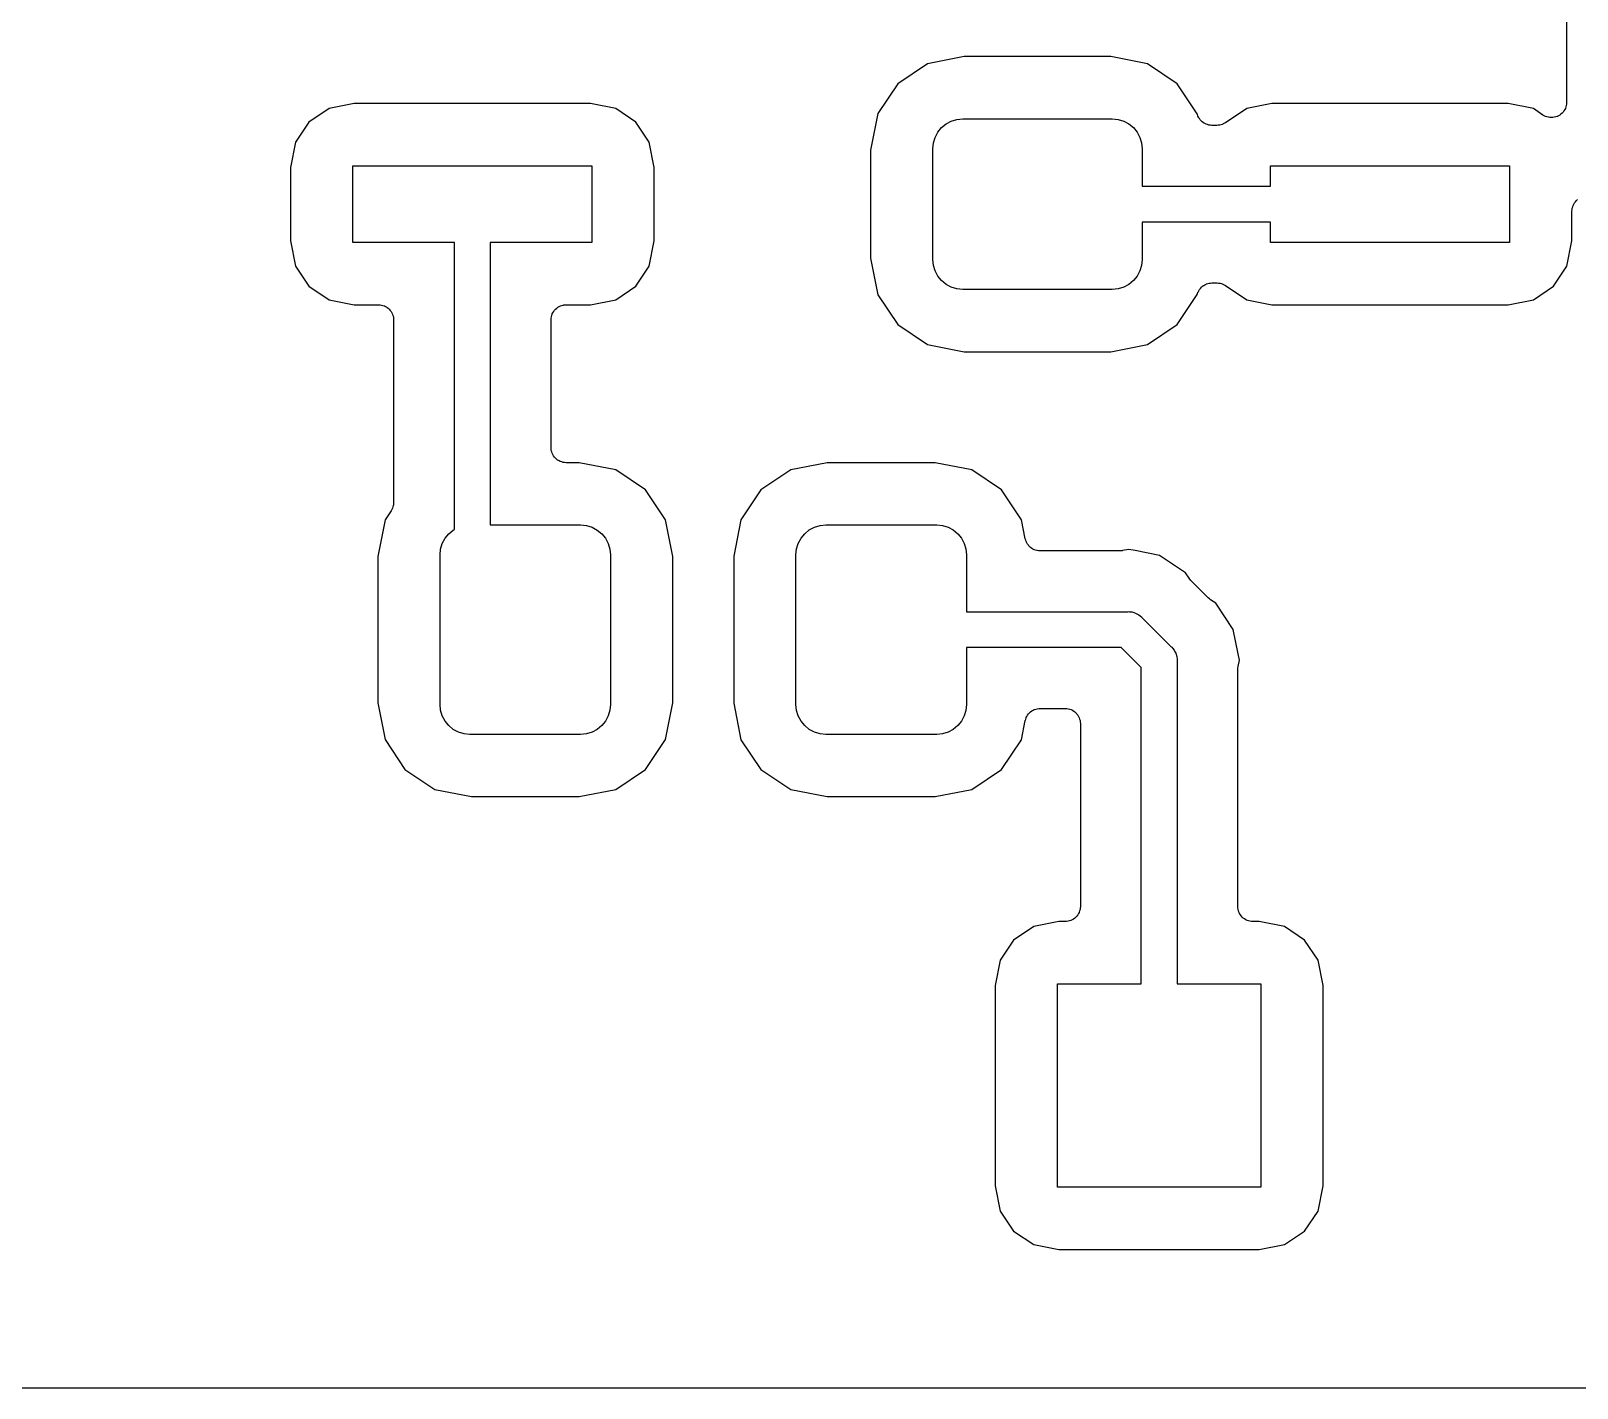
# Model space of a CAD drawing. Extents: x 103.3 to 173.2, y -93.7 to -52.1.
# Drawn here: x 134.59 to 147.51, y -93.71 to -82.37 of the extents above; entities that cross this region are included whole.
import ezdxf

# ---------------------------------------------------------------- set-up
doc = ezdxf.new("R2010")
doc.units = 0
doc.header["$MEASUREMENT"] = 0
doc.layers.add('BLACK', color=7, linetype='CONTINUOUS')

msp = doc.modelspace()

# ---------------------------------------------------------------- linework, layer by layer
at = {"layer": 'BLACK', "linetype": 'CONTINUOUS'}
for p, q in [((147.424, -82.1305), (147.424, -82.9695)), ((142.083, -82.648), (141.834, -82.8145)), ((142.39, -82.5871), (142.083, -82.648)), ((143.614, -82.5871), (142.39, -82.5871)), ((143.921, -82.648), (143.614, -82.5871)), ((144.17, -82.8145), (143.921, -82.648)), ((141.834, -82.8145), (141.668, -83.0636)), ((144.337, -83.0647), (144.17, -82.8145)), ((137.08, -83.0215), (136.912, -83.1338)), ((137.291, -82.9796), (137.08, -83.0215)), ((139.265, -82.9796), (137.291, -82.9796)), ((139.476, -83.0215), (139.265, -82.9796)), ((139.644, -83.1338), (139.476, -83.0215)), ((141.668, -83.0636), (141.607, -83.37)), ((144.339, -83.0712), (144.337, -83.0647)), ((144.343, -83.0826), (144.339, -83.0712)), ((144.343, -83.083), (144.343, -83.0826)), ((144.343, -83.0835), (144.343, -83.083)), ((144.348, -83.094), (144.343, -83.0835)), ((144.354, -83.1045), (144.348, -83.094)), ((144.75, -83.0215), (144.572, -83.1406)), ((144.961, -82.9796), (144.75, -83.0215)), ((146.935, -82.9796), (144.961, -82.9796)), ((147.146, -83.0215), (146.935, -82.9796)), ((147.226, -83.0751), (147.146, -83.0215)), ((147.237, -83.0808), (147.226, -83.0751)), ((147.248, -83.0866), (147.237, -83.0808)), ((147.248, -83.0868), (147.248, -83.0866)), ((147.248, -83.0866), (147.248, -83.0866)), ((147.26, -83.0903), (147.248, -83.0868)), ((147.271, -83.0939), (147.26, -83.0903)), ((147.272, -83.0939), (147.271, -83.0939)), ((147.272, -83.094), (147.272, -83.0939)), ((147.284, -83.0952), (147.272, -83.094)), ((147.321, -83.0942), (147.309, -83.0953)), ((147.333, -83.0906), (147.321, -83.0941)), ((147.321, -83.0941), (147.321, -83.0942)), ((147.321, -83.0942), (147.321, -83.0942)), ((147.345, -83.0872), (147.333, -83.0906)), ((147.356, -83.0813), (147.345, -83.087)), ((147.345, -83.087), (147.345, -83.0871)), ((147.345, -83.0871), (147.345, -83.0872)), ((147.367, -83.0758), (147.356, -83.0813)), ((147.376, -83.0678), (147.367, -83.0755)), ((147.367, -83.0755), (147.367, -83.0756)), ((147.367, -83.0756), (147.367, -83.0758)), ((147.386, -83.0602), (147.376, -83.0678)), ((147.394, -83.0504), (147.386, -83.0598)), ((147.386, -83.0598), (147.386, -83.06)), ((147.386, -83.06), (147.386, -83.0602)), ((147.402, -83.0412), (147.394, -83.0504)), ((147.408, -83.0301), (147.402, -83.0408)), ((147.402, -83.0408), (147.402, -83.041)), ((147.402, -83.041), (147.402, -83.0412)), ((147.414, -83.0195), (147.408, -83.0301)), ((147.418, -83.0075), (147.414, -83.019)), ((147.414, -83.019), (147.414, -83.0193)), ((147.414, -83.0193), (147.414, -83.0195)), ((147.421, -82.9959), (147.418, -83.0075)), ((147.423, -82.9835), (147.421, -82.9954)), ((147.421, -82.9954), (147.421, -82.9956)), ((147.421, -82.9956), (147.421, -82.9959)), ((147.424, -82.9713), (147.423, -82.9835)), ((147.424, -82.9695), (147.424, -82.9707)), ((147.424, -82.9707), (147.424, -82.9707)), ((147.424, -82.9707), (147.424, -82.9707)), ((147.424, -82.9707), (147.424, -82.9713)), ((136.912, -83.1338), (136.799, -83.3018)), ((139.757, -83.3018), (139.644, -83.1338)), ((142.146, -83.2618), (142.169, -83.2186)), ((142.169, -83.2186), (142.2, -83.1807)), ((142.2, -83.1807), (142.238, -83.1496)), ((142.238, -83.1496), (142.281, -83.1265)), ((142.281, -83.1265), (142.328, -83.1123)), ((142.328, -83.1123), (142.377, -83.1075)), ((142.377, -83.1075), (143.627, -83.1075)), ((143.627, -83.1075), (143.676, -83.1123)), ((143.676, -83.1123), (143.723, -83.1265)), ((143.723, -83.1265), (143.766, -83.1496)), ((143.766, -83.1496), (143.804, -83.1807)), ((143.804, -83.1807), (143.835, -83.2186)), ((143.835, -83.2186), (143.858, -83.2618)), ((144.354, -83.1049), (144.354, -83.1045)), ((144.355, -83.1054), (144.354, -83.1049)), ((144.362, -83.1146), (144.355, -83.1054)), ((144.37, -83.1239), (144.362, -83.1146)), ((144.37, -83.1242), (144.37, -83.1239)), ((144.37, -83.1246), (144.37, -83.1242)), ((144.379, -83.1321), (144.37, -83.1246)), ((144.389, -83.1398), (144.379, -83.1321)), ((144.389, -83.14), (144.389, -83.1398)), ((144.389, -83.1403), (144.389, -83.14)), ((144.4, -83.146), (144.389, -83.1403)), ((144.41, -83.1517), (144.4, -83.146)), ((144.411, -83.1519), (144.41, -83.1517)), ((144.411, -83.1521), (144.411, -83.1519)), ((144.423, -83.1556), (144.411, -83.1521)), ((144.434, -83.1592), (144.423, -83.1556)), ((144.434, -83.1593), (144.434, -83.1592)), ((144.435, -83.1594), (144.434, -83.1593)), ((144.447, -83.1607), (144.435, -83.1594)), ((144.459, -83.162), (144.447, -83.1607)), ((144.46, -83.162), (144.459, -83.162)), ((144.459, -83.162), (144.459, -83.162)), ((144.501, -83.162), (144.46, -83.162)), ((144.46, -83.162), (144.46, -83.162)), ((144.46, -83.162), (144.46, -83.162)), ((144.513, -83.1609), (144.501, -83.162)), ((144.524, -83.1599), (144.513, -83.1609)), ((144.525, -83.1597), (144.524, -83.1599)), ((144.526, -83.1596), (144.525, -83.1597)), ((144.537, -83.1562), (144.526, -83.1596)), ((144.548, -83.153), (144.537, -83.1562)), ((144.549, -83.1526), (144.548, -83.153)), ((144.56, -83.1469), (144.549, -83.1524)), ((144.549, -83.1524), (144.549, -83.1526)), ((144.57, -83.1416), (144.56, -83.1469)), ((144.571, -83.1408), (144.57, -83.1416)), ((144.572, -83.1406), (144.571, -83.1408)), ((144.571, -83.1408), (144.571, -83.1408)), ((144.571, -83.1408), (144.571, -83.1408)), ((147.296, -83.0965), (147.284, -83.0952)), ((147.297, -83.0965), (147.296, -83.0965)), ((147.296, -83.0965), (147.296, -83.0965)), ((147.309, -83.0953), (147.297, -83.0965)), ((136.799, -83.3018), (136.758, -83.5125)), ((139.798, -83.5125), (139.757, -83.3018)), ((142.127, -83.3575), (142.132, -83.3087)), ((142.132, -83.3087), (142.146, -83.2618)), ((143.858, -83.2618), (143.872, -83.3087)), ((143.872, -83.3087), (143.877, -83.3575)), ((141.607, -83.37), (141.607, -84.27)), ((142.127, -84.2825), (142.127, -83.3575)), ((143.877, -83.3575), (143.877, -83.67)), ((136.758, -83.5125), (136.758, -84.1275)), ((137.278, -84.14), (137.278, -83.5)), ((137.278, -83.5), (139.278, -83.5)), ((139.278, -83.5), (139.278, -84.14)), ((139.798, -84.1275), (139.798, -83.5125)), ((144.948, -83.67), (144.948, -83.5)), ((144.948, -83.5), (146.948, -83.5)), ((146.948, -83.5), (146.948, -84.14)), ((143.877, -83.67), (144.948, -83.67)), ((147.468, -83.8789), (147.47, -83.8667)), ((147.47, -83.8667), (147.471, -83.8547)), ((147.471, -83.8543), (147.475, -83.8426)), ((147.471, -83.8545), (147.471, -83.8543)), ((147.471, -83.8547), (147.471, -83.8545)), ((147.475, -83.8426), (147.479, -83.8311)), ((147.479, -83.8307), (147.485, -83.82)), ((147.479, -83.8309), (147.479, -83.8307)), ((147.479, -83.8311), (147.479, -83.8309)), ((147.485, -83.82), (147.49, -83.8093)), ((147.49, -83.8093), (147.491, -83.8092)), ((147.491, -83.809), (147.498, -83.7997)), ((147.491, -83.8092), (147.491, -83.809)), ((147.498, -83.7997), (147.506, -83.7903)), ((147.506, -83.7901), (147.507, -83.79)), ((147.506, -83.7903), (147.506, -83.7901)), ((147.507, -83.79), (147.516, -83.7824)), ((144.948, -83.97), (143.877, -83.97)), ((143.877, -83.97), (143.877, -84.2825)), ((144.948, -84.14), (144.948, -83.97)), ((147.468, -83.8794), (147.468, -83.8789)), ((147.468, -83.8807), (147.468, -83.8794)), ((147.468, -83.8794), (147.468, -83.8794)), ((147.468, -83.8794), (147.468, -83.8794)), ((147.468, -84.1275), (147.468, -83.8807)), ((136.758, -84.1275), (136.799, -84.3382)), ((139.757, -84.3382), (139.798, -84.1275)), ((147.427, -84.3382), (147.468, -84.1275)), ((138.128, -84.14), (137.278, -84.14)), ((138.128, -86.5384), (138.128, -84.14)), ((139.278, -84.14), (138.428, -84.14)), ((138.428, -84.14), (138.428, -86.501)), ((146.948, -84.14), (144.948, -84.14)), ((136.799, -84.3382), (136.912, -84.5062)), ((139.644, -84.5062), (139.757, -84.3382)), ((141.607, -84.27), (141.668, -84.5764)), ((142.132, -84.3313), (142.127, -84.2825)), ((142.146, -84.3782), (142.132, -84.3313)), ((142.169, -84.4214), (142.146, -84.3782)), ((143.858, -84.3782), (143.835, -84.4214)), ((143.872, -84.3313), (143.858, -84.3782)), ((143.877, -84.2825), (143.872, -84.3313)), ((147.314, -84.5062), (147.427, -84.3382)), ((136.912, -84.5062), (137.08, -84.6185)), ((139.476, -84.6185), (139.644, -84.5062)), ((142.2, -84.4593), (142.169, -84.4214)), ((142.238, -84.4904), (142.2, -84.4593)), ((142.281, -84.5135), (142.238, -84.4904)), ((142.328, -84.5277), (142.281, -84.5135)), ((143.723, -84.5135), (143.676, -84.5277)), ((143.766, -84.4904), (143.723, -84.5135)), ((143.804, -84.4593), (143.766, -84.4904)), ((143.835, -84.4214), (143.804, -84.4593)), ((144.363, -84.5241), (144.371, -84.5149)), ((144.371, -84.5146), (144.372, -84.5142)), ((144.371, -84.5149), (144.371, -84.5146)), ((144.372, -84.5142), (144.381, -84.5067)), ((144.381, -84.5067), (144.39, -84.4992)), ((144.39, -84.499), (144.391, -84.4987)), ((144.39, -84.4992), (144.39, -84.499)), ((144.391, -84.4987), (144.401, -84.4932)), ((144.401, -84.4932), (144.412, -84.4876)), ((144.412, -84.4874), (144.413, -84.4872)), ((144.412, -84.4876), (144.412, -84.4874)), ((144.413, -84.4872), (144.424, -84.4838)), ((144.424, -84.4838), (144.436, -84.4804)), ((144.436, -84.4804), (144.437, -84.4802)), ((144.436, -84.4804), (144.436, -84.4804)), ((144.437, -84.4802), (144.448, -84.4792)), ((144.448, -84.4792), (144.46, -84.478)), ((144.46, -84.478), (144.501, -84.478)), ((144.501, -84.478), (144.501, -84.478)), ((144.501, -84.478), (144.501, -84.478)), ((144.501, -84.478), (144.501, -84.478)), ((144.501, -84.478), (144.503, -84.478)), ((144.503, -84.478), (144.514, -84.4793)), ((144.514, -84.4793), (144.526, -84.4805)), ((144.526, -84.4805), (144.527, -84.4807)), ((144.527, -84.4807), (144.527, -84.4808)), ((144.527, -84.4808), (144.539, -84.4843)), ((144.539, -84.4843), (144.55, -84.4877)), ((144.55, -84.4877), (144.55, -84.4881)), ((144.55, -84.4881), (144.551, -84.4883)), ((144.551, -84.4883), (144.561, -84.4939)), ((144.561, -84.4939), (144.572, -84.4994)), ((144.572, -84.4994), (144.75, -84.6185)), ((147.146, -84.6185), (147.314, -84.5062)), ((137.08, -84.6185), (137.291, -84.6604)), ((139.265, -84.6604), (139.476, -84.6185)), ((141.668, -84.5764), (141.834, -84.8255)), ((142.377, -84.5325), (142.328, -84.5277)), ((143.627, -84.5325), (142.377, -84.5325)), ((143.676, -84.5277), (143.627, -84.5325)), ((144.17, -84.8255), (144.337, -84.5756)), ((144.337, -84.5756), (144.34, -84.5672)), ((144.34, -84.5672), (144.343, -84.5558)), ((144.343, -84.5553), (144.344, -84.5549)), ((144.343, -84.5558), (144.343, -84.5553)), ((144.344, -84.5549), (144.349, -84.5445)), ((144.349, -84.5445), (144.355, -84.534)), ((144.355, -84.5336), (144.356, -84.5332)), ((144.355, -84.534), (144.355, -84.5336)), ((144.356, -84.5332), (144.363, -84.5241)), ((144.75, -84.6185), (144.961, -84.6604)), ((146.935, -84.6604), (147.146, -84.6185)), ((137.291, -84.6604), (137.493, -84.6604)), ((137.493, -84.6604), (137.494, -84.6604)), ((137.494, -84.6604), (137.494, -84.6604)), ((137.494, -84.6604), (137.494, -84.6604)), ((137.494, -84.6604), (137.495, -84.6605)), ((137.495, -84.6605), (137.507, -84.6618)), ((137.507, -84.6618), (137.519, -84.663)), ((137.519, -84.663), (137.519, -84.6632)), ((137.519, -84.6632), (137.519, -84.6632)), ((137.519, -84.6632), (137.531, -84.6668)), ((137.531, -84.6668), (137.542, -84.6704)), ((137.542, -84.6704), (137.543, -84.6706)), ((137.543, -84.6706), (137.543, -84.6707)), ((137.543, -84.6707), (137.553, -84.6765)), ((137.553, -84.6765), (137.564, -84.6822)), ((137.564, -84.6822), (137.564, -84.6824)), ((137.564, -84.6824), (137.565, -84.6827)), ((137.565, -84.6827), (137.574, -84.6903)), ((137.574, -84.6903), (137.583, -84.698)), ((137.583, -84.698), (137.583, -84.6983)), ((137.583, -84.6983), (137.584, -84.6986)), ((137.584, -84.6986), (137.591, -84.7079)), ((137.591, -84.7079), (137.599, -84.7172)), ((137.599, -84.7172), (137.599, -84.7176)), ((137.599, -84.7176), (137.599, -84.7179)), ((137.599, -84.7179), (137.605, -84.7285)), ((137.605, -84.7285), (137.61, -84.739)), ((137.61, -84.739), (137.611, -84.7395)), ((137.611, -84.7395), (137.611, -84.7399)), ((137.611, -84.7399), (137.614, -84.7513)), ((137.614, -84.7513), (137.618, -84.7628)), ((137.618, -84.7628), (137.618, -84.7632)), ((137.618, -84.7632), (137.618, -84.7636)), ((137.618, -84.7636), (137.619, -84.7755)), ((138.936, -84.7857), (138.937, -84.7737)), ((138.937, -84.7737), (138.939, -84.7619)), ((138.939, -84.761), (138.942, -84.7496)), ((138.939, -84.7615), (138.939, -84.761)), ((138.939, -84.7619), (138.939, -84.7615)), ((138.942, -84.7496), (138.946, -84.7382)), ((138.946, -84.7374), (138.952, -84.727)), ((138.946, -84.7378), (138.946, -84.7374)), ((138.946, -84.7382), (138.946, -84.7378)), ((138.952, -84.727), (138.958, -84.7164)), ((138.958, -84.7157), (138.966, -84.7066)), ((138.958, -84.7161), (138.958, -84.7157)), ((138.958, -84.7164), (138.958, -84.7161)), ((138.966, -84.7066), (138.974, -84.6973)), ((138.974, -84.6967), (138.983, -84.6892)), ((138.974, -84.697), (138.974, -84.6967)), ((138.974, -84.6973), (138.974, -84.697)), ((138.983, -84.6892), (138.993, -84.6817)), ((138.993, -84.6812), (139.004, -84.6756)), ((138.993, -84.6814), (138.993, -84.6812)), ((138.993, -84.6817), (138.993, -84.6814)), ((139.004, -84.6756), (139.015, -84.67)), ((139.015, -84.6697), (139.027, -84.6663)), ((139.015, -84.6699), (139.015, -84.6697)), ((139.015, -84.67), (139.015, -84.6699)), ((139.027, -84.6663), (139.038, -84.6629)), ((139.038, -84.6629), (139.039, -84.6628)), ((139.039, -84.6627), (139.051, -84.6616)), ((139.039, -84.6628), (139.039, -84.6627)), ((139.051, -84.6616), (139.063, -84.6604)), ((139.063, -84.6604), (139.265, -84.6604)), ((144.961, -84.6604), (146.935, -84.6604)), ((137.619, -84.7755), (137.62, -84.7874)), ((137.62, -84.7874), (137.62, -86.3116)), ((138.936, -84.7865), (138.936, -84.7857)), ((138.936, -84.7866), (138.936, -84.7865)), ((138.936, -84.7874), (138.936, -84.7866)), ((138.936, -84.7866), (138.936, -84.7866)), ((138.936, -85.8536), (138.936, -84.7874)), ((141.834, -84.8255), (142.083, -84.992)), ((143.921, -84.992), (144.17, -84.8255)), ((142.083, -84.992), (142.39, -85.0529)), ((143.614, -85.0529), (143.921, -84.992)), ((142.39, -85.0529), (143.614, -85.0529)), ((138.937, -85.8655), (138.936, -85.8536)), ((138.938, -85.8774), (138.937, -85.8655)), ((138.938, -85.8778), (138.938, -85.8774)), ((138.938, -85.8782), (138.938, -85.8778)), ((138.942, -85.8897), (138.938, -85.8782)), ((138.945, -85.9011), (138.942, -85.8897)), ((138.945, -85.9015), (138.945, -85.9011)), ((138.946, -85.902), (138.945, -85.9015)), ((138.951, -85.9125), (138.946, -85.902)), ((138.957, -85.9231), (138.951, -85.9125)), ((138.957, -85.9234), (138.957, -85.9231)), ((138.957, -85.9238), (138.957, -85.9234)), ((138.965, -85.9331), (138.957, -85.9238)), ((138.972, -85.9424), (138.965, -85.9331)), ((138.973, -85.9427), (138.972, -85.9424)), ((138.973, -85.943), (138.973, -85.9427)), ((138.982, -85.9507), (138.973, -85.943)), ((138.991, -85.9583), (138.982, -85.9507)), ((138.992, -85.9586), (138.991, -85.9583)), ((138.992, -85.9588), (138.992, -85.9586)), ((139.003, -85.9645), (138.992, -85.9588)), ((139.013, -85.9703), (139.003, -85.9645)), ((139.013, -85.9704), (139.013, -85.9703)), ((139.014, -85.9706), (139.013, -85.9704)), ((139.025, -85.9742), (139.014, -85.9706)), ((139.037, -85.9778), (139.025, -85.9742)), ((139.037, -85.978), (139.037, -85.9778)), ((139.037, -85.9778), (139.037, -85.9778)), ((139.049, -85.9792), (139.037, -85.978)), ((139.061, -85.9805), (139.049, -85.9792)), ((139.062, -85.9806), (139.061, -85.9805)), ((139.063, -85.9806), (139.062, -85.9806)), ((139.062, -85.9806), (139.062, -85.9806)), ((139.062, -85.9806), (139.062, -85.9806)), ((139.17, -85.9806), (139.063, -85.9806)), ((139.477, -86.0415), (139.17, -85.9806)), ((139.726, -86.208), (139.477, -86.0415)), ((140.939, -86.0415), (140.69, -86.2078)), ((141.245, -85.9806), (140.939, -86.0415)), ((142.146, -85.9806), (141.245, -85.9806)), ((142.452, -86.0415), (142.146, -85.9806)), ((142.701, -86.2078), (142.452, -86.0415)), ((137.619, -86.325), (137.618, -86.3366)), ((137.62, -86.3134), (137.619, -86.325)), ((137.62, -86.3116), (137.62, -86.3119)), ((137.62, -86.3119), (137.62, -86.3119)), ((137.62, -86.3119), (137.62, -86.3119)), ((137.62, -86.3119), (137.62, -86.3134)), ((139.892, -86.4571), (139.726, -86.208)), ((140.69, -86.2078), (140.523, -86.4567)), ((142.868, -86.4567), (142.701, -86.2078)), ((137.599, -86.3821), (137.549, -86.4571)), ((137.604, -86.3719), (137.599, -86.3821)), ((137.61, -86.3616), (137.604, -86.3719)), ((137.614, -86.3492), (137.61, -86.3603)), ((137.61, -86.3603), (137.61, -86.3609)), ((137.61, -86.3609), (137.61, -86.3616)), ((137.617, -86.338), (137.614, -86.3492)), ((137.618, -86.3366), (137.617, -86.3373)), ((137.617, -86.3373), (137.617, -86.338)), ((137.549, -86.4571), (137.488, -86.7635)), ((138.05, -86.6121), (138.081, -86.5742)), ((138.081, -86.5742), (138.119, -86.5431)), ((138.119, -86.5431), (138.128, -86.5384)), ((138.428, -86.501), (139.183, -86.501)), ((139.183, -86.501), (139.232, -86.5058)), ((139.232, -86.5058), (139.279, -86.52)), ((139.279, -86.52), (139.322, -86.5431)), ((139.322, -86.5431), (139.36, -86.5742)), ((139.36, -86.5742), (139.391, -86.6121)), ((139.953, -86.7635), (139.892, -86.4571)), ((140.523, -86.4567), (140.463, -86.7629)), ((141.025, -86.6118), (141.056, -86.574)), ((141.056, -86.574), (141.094, -86.543)), ((141.094, -86.543), (141.137, -86.52)), ((141.137, -86.52), (141.184, -86.5058)), ((141.184, -86.5058), (141.232, -86.501)), ((141.232, -86.501), (142.159, -86.501)), ((142.159, -86.501), (142.207, -86.5058)), ((142.207, -86.5058), (142.254, -86.52)), ((142.254, -86.52), (142.297, -86.543)), ((142.297, -86.543), (142.335, -86.574)), ((142.335, -86.574), (142.366, -86.6118)), ((142.899, -86.6158), (142.868, -86.4567)), ((138.008, -86.751), (138.013, -86.7022)), ((138.013, -86.7022), (138.027, -86.6553)), ((138.027, -86.6553), (138.05, -86.6121)), ((139.391, -86.6121), (139.414, -86.6553)), ((139.414, -86.6553), (139.428, -86.7022)), ((139.428, -86.7022), (139.433, -86.751)), ((140.983, -86.7504), (140.988, -86.7017)), ((140.988, -86.7017), (141.002, -86.6549)), ((141.002, -86.6549), (141.025, -86.6118)), ((142.366, -86.6118), (142.389, -86.6549)), ((142.389, -86.6549), (142.403, -86.7017)), ((142.403, -86.7017), (142.408, -86.7504)), ((142.903, -86.6272), (142.899, -86.6158)), ((142.906, -86.6386), (142.903, -86.6272)), ((142.906, -86.639), (142.906, -86.6386)), ((142.906, -86.6395), (142.906, -86.639)), ((142.912, -86.65), (142.906, -86.6395)), ((142.917, -86.6605), (142.912, -86.65)), ((142.918, -86.6609), (142.917, -86.6605)), ((142.918, -86.6614), (142.918, -86.6609)), ((142.926, -86.6705), (142.918, -86.6614)), ((142.933, -86.6799), (142.926, -86.6705)), ((142.933, -86.6802), (142.933, -86.6799)), ((142.934, -86.6806), (142.933, -86.6802)), ((142.943, -86.6881), (142.934, -86.6806)), ((142.952, -86.6958), (142.943, -86.6881)), ((142.952, -86.696), (142.952, -86.6958)), ((142.953, -86.6963), (142.952, -86.696)), ((142.963, -86.702), (142.953, -86.6963)), ((142.974, -86.7077), (142.963, -86.702)), ((142.974, -86.7079), (142.974, -86.7077)), ((142.975, -86.7081), (142.974, -86.7079)), ((142.986, -86.7116), (142.975, -86.7081)), ((142.997, -86.7152), (142.986, -86.7116)), ((143.764, -86.7051), (143.711, -86.7156)), ((143.817, -86.7156), (143.764, -86.7051)), ((137.488, -86.7635), (137.488, -87.9885)), ((138.008, -88.001), (138.008, -86.751)), ((139.433, -86.751), (139.433, -88.001)), ((139.953, -87.9885), (139.953, -86.7635)), ((140.463, -86.7629), (140.463, -87.9891)), ((140.983, -88.0016), (140.983, -86.7504)), ((142.408, -86.7504), (142.408, -87.226)), ((142.998, -86.7153), (142.997, -86.7152)), ((142.998, -86.7154), (142.998, -86.7153)), ((143.01, -86.7167), (142.998, -86.7154)), ((143.022, -86.718), (143.01, -86.7167)), ((143.023, -86.718), (143.022, -86.718)), ((143.024, -86.718), (143.023, -86.718)), ((143.023, -86.718), (143.023, -86.718)), ((143.023, -86.718), (143.023, -86.718)), ((143.687, -86.718), (143.024, -86.718)), ((143.698, -86.7169), (143.687, -86.718)), ((143.71, -86.7159), (143.698, -86.7169)), ((143.711, -86.7156), (143.71, -86.7159)), ((143.711, -86.7156), (143.711, -86.7156)), ((143.711, -86.7156), (143.711, -86.7156)), ((143.711, -86.7156), (143.711, -86.7156)), ((144.021, -86.7562), (143.817, -86.7156)), ((143.817, -86.7156), (143.817, -86.7156)), ((144.238, -86.9016), (144.021, -86.7562)), ((144.268, -86.9461), (144.238, -86.9016)), ((144.275, -86.9551), (144.268, -86.9461)), ((144.283, -86.9641), (144.275, -86.9551)), ((144.284, -86.9654), (144.283, -86.9641)), ((144.429, -87.1101), (144.284, -86.9654)), ((142.408, -87.226), (143.757, -87.226)), ((143.757, -87.226), (143.764, -87.2253)), ((143.764, -87.2253), (143.771, -87.226)), ((143.771, -87.226), (143.771, -87.226)), ((143.771, -87.226), (143.793, -87.2282)), ((143.793, -87.2282), (143.822, -87.2367)), ((144.438, -87.1174), (144.429, -87.1101)), ((144.446, -87.1249), (144.438, -87.1174)), ((144.448, -87.1258), (144.446, -87.1249)), ((144.492, -87.1556), (144.448, -87.1258)), ((144.448, -87.1258), (144.448, -87.1258)), ((144.448, -87.1258), (144.448, -87.1258)), ((144.448, -87.1258), (144.448, -87.1258)), ((144.638, -87.3733), (144.492, -87.1556)), ((143.822, -87.2367), (143.848, -87.2507)), ((143.848, -87.2507), (143.871, -87.2694)), ((143.871, -87.2694), (143.875, -87.2751)), ((143.875, -87.2751), (144.119, -87.5187)), ((144.678, -87.5773), (144.638, -87.3733)), ((143.702, -87.526), (142.408, -87.526)), ((142.408, -87.526), (142.408, -88.0016)), ((143.868, -87.6921), (143.702, -87.526)), ((144.119, -87.5187), (144.125, -87.5234)), ((144.125, -87.5234), (144.133, -87.5334)), ((144.133, -87.5334), (144.143, -87.5463)), ((144.143, -87.5463), (144.148, -87.5543)), ((144.148, -87.5543), (144.157, -87.5723)), ((144.157, -87.5723), (144.166, -87.6006)), ((144.166, -87.6006), (144.168, -87.6217)), ((144.678, -87.5775), (144.678, -87.5773)), ((144.689, -87.63), (144.678, -87.5775)), ((143.868, -90.336), (143.868, -87.6921)), ((144.168, -87.6217), (144.169, -87.63)), ((144.169, -87.63), (144.168, -87.6374)), ((144.168, -87.6374), (144.168, -90.336)), ((144.676, -87.7055), (144.677, -87.694)), ((144.676, -87.7072), (144.676, -87.7055)), ((144.676, -87.7072), (144.676, -87.7072)), ((144.676, -87.7072), (144.676, -87.7072)), ((144.676, -87.7073), (144.676, -87.7072)), ((144.676, -89.6886), (144.676, -87.7073)), ((144.677, -87.694), (144.678, -87.6825)), ((144.678, -87.6825), (144.689, -87.63)), ((137.488, -87.9885), (137.549, -88.2949)), ((138.013, -88.0498), (138.008, -88.001)), ((139.433, -88.001), (139.428, -88.0498)), ((139.892, -88.2949), (139.953, -87.9885)), ((140.463, -87.9891), (140.523, -88.2953)), ((140.988, -88.0503), (140.983, -88.0016)), ((142.408, -88.0016), (142.403, -88.0503)), ((138.027, -88.0967), (138.013, -88.0498)), ((138.05, -88.1399), (138.027, -88.0967)), ((139.414, -88.0967), (139.391, -88.1399)), ((139.428, -88.0498), (139.414, -88.0967)), ((141.002, -88.0971), (140.988, -88.0503)), ((141.025, -88.1402), (141.002, -88.0971)), ((142.389, -88.0971), (142.366, -88.1402)), ((142.403, -88.0503), (142.389, -88.0971)), ((142.899, -88.1354), (142.9, -88.1345)), ((142.9, -88.1345), (142.903, -88.1231)), ((142.903, -88.1231), (142.907, -88.1118)), ((142.907, -88.1109), (142.913, -88.1005)), ((142.907, -88.1113), (142.907, -88.1109)), ((142.907, -88.1118), (142.907, -88.1113)), ((142.913, -88.1005), (142.918, -88.09)), ((142.918, -88.09), (142.919, -88.0896)), ((142.919, -88.0892), (142.927, -88.0801)), ((142.919, -88.0896), (142.919, -88.0892)), ((142.927, -88.0801), (142.934, -88.0709)), ((142.934, -88.0709), (142.935, -88.0706)), ((142.935, -88.0702), (142.944, -88.0628)), ((142.935, -88.0706), (142.935, -88.0702)), ((142.944, -88.0628), (142.953, -88.0552)), ((142.953, -88.0552), (142.954, -88.055)), ((142.954, -88.0547), (142.965, -88.0492)), ((142.954, -88.055), (142.954, -88.0547)), ((142.965, -88.0492), (142.975, -88.0436)), ((142.975, -88.0436), (142.976, -88.0434)), ((142.976, -88.0432), (142.988, -88.0399)), ((142.976, -88.0434), (142.976, -88.0432)), ((142.988, -88.0399), (142.999, -88.0364)), ((142.999, -88.0364), (143, -88.0364)), ((143, -88.0362), (143.012, -88.0352)), ((143, -88.0364), (143, -88.0362)), ((143.012, -88.0352), (143.024, -88.034)), ((143.024, -88.034), (143.233, -88.034)), ((143.233, -88.034), (143.234, -88.034)), ((143.234, -88.034), (143.234, -88.034)), ((143.234, -88.034), (143.234, -88.034)), ((143.234, -88.034), (143.235, -88.034)), ((143.235, -88.034), (143.247, -88.0353)), ((143.247, -88.0353), (143.259, -88.0366)), ((143.259, -88.0366), (143.259, -88.0367)), ((143.259, -88.0367), (143.259, -88.0368)), ((143.259, -88.0368), (143.271, -88.0404)), ((143.271, -88.0404), (143.282, -88.0439)), ((143.282, -88.0439), (143.283, -88.0441)), ((143.283, -88.0441), (143.283, -88.0443)), ((143.283, -88.0443), (143.293, -88.05)), ((143.293, -88.05), (143.304, -88.0557)), ((143.304, -88.0557), (143.304, -88.056)), ((143.304, -88.056), (143.305, -88.0562)), ((143.305, -88.0562), (143.314, -88.0639)), ((143.314, -88.0639), (143.323, -88.0715)), ((143.323, -88.0715), (143.323, -88.0719)), ((143.323, -88.0719), (143.324, -88.0721)), ((143.324, -88.0721), (143.331, -88.0815)), ((143.331, -88.0815), (143.339, -88.0907)), ((143.339, -88.0907), (143.339, -88.0911)), ((143.339, -88.0911), (143.339, -88.0915)), ((143.339, -88.0915), (143.345, -88.1021)), ((143.345, -88.1021), (143.35, -88.1126)), ((143.35, -88.1126), (143.351, -88.113)), ((143.351, -88.113), (143.351, -88.1134)), ((143.351, -88.1134), (143.354, -88.1249)), ((143.354, -88.1249), (143.358, -88.1363)), ((138.081, -88.1778), (138.05, -88.1399)), ((138.119, -88.2089), (138.081, -88.1778)), ((138.162, -88.232), (138.119, -88.2089)), ((138.209, -88.2462), (138.162, -88.232)), ((138.258, -88.251), (138.209, -88.2462)), ((139.183, -88.251), (138.258, -88.251)), ((139.232, -88.2462), (139.183, -88.251)), ((139.279, -88.232), (139.232, -88.2462)), ((139.322, -88.2089), (139.279, -88.232)), ((139.36, -88.1778), (139.322, -88.2089)), ((139.391, -88.1399), (139.36, -88.1778)), ((141.056, -88.178), (141.025, -88.1402)), ((141.094, -88.209), (141.056, -88.178)), ((141.137, -88.232), (141.094, -88.209)), ((141.184, -88.2462), (141.137, -88.232)), ((141.232, -88.251), (141.184, -88.2462)), ((142.159, -88.251), (141.232, -88.251)), ((142.207, -88.2462), (142.159, -88.251)), ((142.254, -88.232), (142.207, -88.2462)), ((142.297, -88.209), (142.254, -88.232)), ((142.335, -88.178), (142.297, -88.209)), ((142.366, -88.1402), (142.335, -88.178)), ((142.868, -88.2953), (142.899, -88.1362)), ((142.899, -88.1355), (142.899, -88.1354)), ((142.899, -88.1362), (142.899, -88.1355)), ((142.899, -88.1355), (142.899, -88.1355)), ((143.358, -88.1363), (143.358, -88.1368)), ((143.358, -88.1368), (143.358, -88.1372)), ((143.358, -88.1372), (143.359, -88.1491)), ((143.359, -88.1491), (143.36, -88.161)), ((143.36, -88.161), (143.36, -89.6886)), ((137.549, -88.2949), (137.715, -88.544)), ((139.726, -88.544), (139.892, -88.2949)), ((140.523, -88.2953), (140.69, -88.5442)), ((142.701, -88.5442), (142.868, -88.2953)), ((137.715, -88.544), (137.964, -88.7105)), ((139.477, -88.7105), (139.726, -88.544)), ((140.69, -88.5442), (140.939, -88.7105)), ((142.452, -88.7105), (142.701, -88.5442)), ((137.964, -88.7105), (138.271, -88.7714)), ((138.271, -88.7714), (139.17, -88.7714)), ((139.17, -88.7714), (139.477, -88.7105)), ((140.939, -88.7105), (141.245, -88.7714)), ((141.245, -88.7714), (142.146, -88.7714)), ((142.146, -88.7714), (142.452, -88.7105)), ((143.245, -89.8144), (143.233, -89.8156)), ((143.257, -89.8133), (143.245, -89.8144)), ((143.258, -89.8131), (143.257, -89.8132)), ((143.257, -89.8132), (143.257, -89.8133)), ((143.269, -89.8097), (143.258, -89.8131)), ((143.281, -89.8063), (143.269, -89.8097)), ((143.292, -89.8004), (143.281, -89.806)), ((143.281, -89.806), (143.281, -89.8061)), ((143.281, -89.8061), (143.281, -89.8063)), ((143.303, -89.7948), (143.292, -89.8004)), ((143.313, -89.7868), (143.303, -89.7943)), ((143.303, -89.7943), (143.303, -89.7946)), ((143.303, -89.7946), (143.303, -89.7948)), ((143.322, -89.7793), (143.313, -89.7868)), ((143.33, -89.7694), (143.322, -89.7787)), ((143.322, -89.7787), (143.322, -89.779)), ((143.322, -89.779), (143.322, -89.7793)), ((143.338, -89.7603), (143.33, -89.7694)), ((143.344, -89.749), (143.338, -89.7596)), ((143.338, -89.7596), (143.338, -89.7599)), ((143.338, -89.7599), (143.338, -89.7603)), ((143.35, -89.7386), (143.344, -89.749)), ((143.354, -89.7263), (143.35, -89.7378)), ((143.35, -89.7378), (143.35, -89.7382)), ((143.35, -89.7382), (143.35, -89.7386)), ((143.357, -89.715), (143.354, -89.7263)), ((143.359, -89.7022), (143.357, -89.7141)), ((143.357, -89.7141), (143.357, -89.7145)), ((143.357, -89.7145), (143.357, -89.715)), ((143.36, -89.6903), (143.359, -89.7022)), ((143.36, -89.6886), (143.36, -89.6894)), ((143.36, -89.6894), (143.36, -89.6894)), ((143.36, -89.6894), (143.36, -89.6895)), ((143.36, -89.6895), (143.36, -89.6903)), ((144.677, -89.7005), (144.676, -89.6886)), ((144.678, -89.7124), (144.677, -89.7005)), ((144.678, -89.7128), (144.678, -89.7124)), ((144.678, -89.7132), (144.678, -89.7128)), ((144.682, -89.7247), (144.678, -89.7132)), ((144.685, -89.7361), (144.682, -89.7247)), ((144.685, -89.7365), (144.685, -89.7361)), ((144.686, -89.737), (144.685, -89.7365)), ((144.691, -89.7475), (144.686, -89.737)), ((144.697, -89.7581), (144.691, -89.7475)), ((144.697, -89.7584), (144.697, -89.7581)), ((144.697, -89.7588), (144.697, -89.7584)), ((144.705, -89.7681), (144.697, -89.7588)), ((144.712, -89.7774), (144.705, -89.7681)), ((144.713, -89.7777), (144.712, -89.7774)), ((144.713, -89.778), (144.713, -89.7777)), ((144.722, -89.7857), (144.713, -89.778)), ((144.731, -89.7933), (144.722, -89.7857)), ((144.732, -89.7936), (144.731, -89.7933)), ((144.732, -89.7938), (144.732, -89.7936)), ((144.743, -89.7995), (144.732, -89.7938)), ((144.753, -89.8053), (144.743, -89.7995)), ((144.753, -89.8054), (144.753, -89.8053)), ((144.754, -89.8056), (144.753, -89.8054)), ((144.765, -89.8092), (144.754, -89.8056)), ((144.777, -89.8128), (144.765, -89.8092)), ((144.777, -89.813), (144.777, -89.8128)), ((144.777, -89.8128), (144.777, -89.8128)), ((144.789, -89.8142), (144.777, -89.813)), ((144.801, -89.8155), (144.789, -89.8142)), ((142.97, -89.8575), (142.802, -89.9698)), ((143.181, -89.8156), (142.97, -89.8575)), ((143.233, -89.8156), (143.181, -89.8156)), ((144.802, -89.8156), (144.801, -89.8155)), ((144.803, -89.8156), (144.802, -89.8156)), ((144.802, -89.8156), (144.802, -89.8156)), ((144.802, -89.8156), (144.802, -89.8156)), ((144.855, -89.8156), (144.803, -89.8156)), ((145.066, -89.8575), (144.855, -89.8156)), ((145.234, -89.9698), (145.066, -89.8575)), ((142.802, -89.9698), (142.689, -90.1378)), ((145.347, -90.1378), (145.234, -89.9698)), ((142.689, -90.1378), (142.648, -90.3485)), ((145.388, -90.3485), (145.347, -90.1378)), ((142.648, -90.3485), (142.648, -92.0235)), ((143.168, -92.036), (143.168, -90.336)), ((143.168, -90.336), (143.868, -90.336)), ((144.168, -90.336), (144.868, -90.336)), ((144.868, -90.336), (144.868, -92.036)), ((145.388, -92.0235), (145.388, -90.3485)), ((142.648, -92.0235), (142.689, -92.2342)), ((144.868, -92.036), (143.168, -92.036)), ((145.347, -92.2342), (145.388, -92.0235)), ((142.689, -92.2342), (142.802, -92.4022)), ((145.234, -92.4022), (145.347, -92.2342)), ((142.802, -92.4022), (142.97, -92.5145)), ((142.97, -92.5145), (143.181, -92.5564)), ((144.855, -92.5564), (145.066, -92.5145)), ((145.066, -92.5145), (145.234, -92.4022)), ((143.181, -92.5564), (144.855, -92.5564)), ((173.103, -93.7138), (103.453, -93.7138))]:
    msp.add_line(p, q, dxfattribs=at)

doc.saveas('drawing.dxf')
